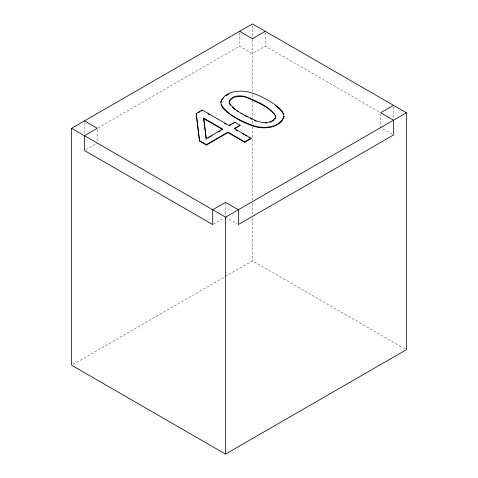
<?xml version="1.0" encoding="UTF-8"?>
<svg xmlns="http://www.w3.org/2000/svg" width="478" height="478" viewBox="0 0 478 478"><rect width="100%" height="100%" fill="white"/><g stroke="black" fill="none" stroke-linecap="round" stroke-linejoin="round"><path stroke-width="0.36" stroke-dasharray="2.39 1.79" d="M98.038 127.865L239.639 46.115L252.468 53.518L265.29 46.115L380.004 112.342M85.741 149.775L97.285 143.113M213.349 224.188L224.254 217.896M72.925 364.499L224.696 276.876M225.341 276.505L252.468 260.845L405.075 348.952M392.259 134.228L380.715 127.56L380.715 114.236M225.532 217.155L237.076 223.818M393.543 106.827L393.543 118.675M265.29 32.785L265.29 46.115M252.468 25.388L252.468 38.802M252.468 39.447L252.468 91.704M252.468 94.686L252.468 97.667M252.468 100.649L252.468 120.02M252.468 120.767L252.468 125.983M252.468 126.724L252.468 200.491M252.468 203.473L252.468 215.393M252.468 218.374L252.468 260.845M239.639 32.785L239.639 46.115M225.532 203.084L225.532 216.415M97.285 129.783L97.285 141.631M84.457 122.38L84.457 134.228"/><path stroke-width="0.72" d="M283.956 116.351C280.078 127.632 264.531 128.964 254.529 126.013C242.322 121.627 228.765 116.088 221.362 104.903M220.854 102.555L221.631 99.902L223.274 97.894M229.255 101.473C233.037 94.997 242.179 95.57 248.285 98.05C257.75 102.931 269.502 106.773 275.525 116.058M275.573 117.445C271.677 124.053 262.332 123.306 256.118 120.767C246.845 115.825 235.182 112.061 229.297 102.86M274.892 119.028L275.573 117.887L275.525 115.61C268.487 105.668 255.772 100.733 244.682 96.484C239.376 95.092 232.159 95.755 229.255 101.025L229.297 103.308L230.336 105.291M272.394 121.215L274.014 120.002M225.915 95.809L228.807 94.19M71.634 128.301L252.468 23.9L406.366 112.754L406.366 349.699L225.532 454.1L71.634 365.246L71.634 128.301L225.532 217.155L406.366 112.754M265.29 31.303L252.468 38.706L239.639 31.303M240.034 125.158L234.232 128.504L251.004 138.19L251.004 138.632L244.718 142.265L227.946 132.585L206.388 145.025L199.511 141.058L196.201 113.507L202.23 110.03L228.992 125.481L234.788 122.135L240.034 125.158L240.034 125.606L234.232 128.952M198.609 112.563L199.816 111.864M201.023 111.171L202.23 110.472L202.23 110.03M206.257 138.608L222.7 129.114L203.634 118.102L206.257 139.05L203.634 118.102M208.157 137.957L209.418 137.222M210.684 136.493L211.951 135.764M218.273 132.113L220.173 131.02M229.637 125.553L230.922 124.812M232.212 124.065L233.503 123.324M196.201 113.507L199.511 140.61L206.388 144.583L227.946 132.137L244.718 141.823L251.004 138.19M393.543 105.351L380.715 112.754L393.543 120.157L393.543 134.969L238.361 224.558L238.361 209.752L225.532 202.349L212.71 209.752L212.71 224.558L84.457 150.516L84.457 135.704L97.285 128.301L84.457 120.898M270.082 122.237L271.821 121.472M265.188 123.049L266.467 123.067M254.242 120.414L256.118 121.215M244.772 115.539L247.299 116.901M250.466 118.598L251.733 119.279M207.966 113.782L209.239 114.523M224.529 123.348L225.807 124.083M236.168 130.07L237.458 130.811M242.621 133.792L243.911 134.539M245.202 135.28L246.493 136.027M249.068 137.515L251.004 138.632M203.634 118.55L222.7 129.556M237.178 110.89L238.444 111.685M240.972 113.274L242.238 114.069M275.567 105.626L281.596 111.004L283.436 113.991M232.326 107.395L235.284 109.695M244.718 141.823L244.718 142.265M234.788 122.135L234.788 122.577M227.946 132.137L227.946 132.585M225.532 217.155L225.532 454.1M206.388 144.583L206.388 145.025M199.511 140.61L199.511 141.058M283.956 116.793C280.078 128.074 264.531 129.407 254.529 126.461C246.08 124.005 238.271 119.799 230.934 115.007C226.656 111.733 220.967 108.13 220.854 102.107C224.785 90.802 240.362 89.529 250.382 92.505C258.789 94.943 266.569 99.119 273.864 103.893C278.154 107.168 283.818 110.777 283.956 116.793"/></g></svg>
